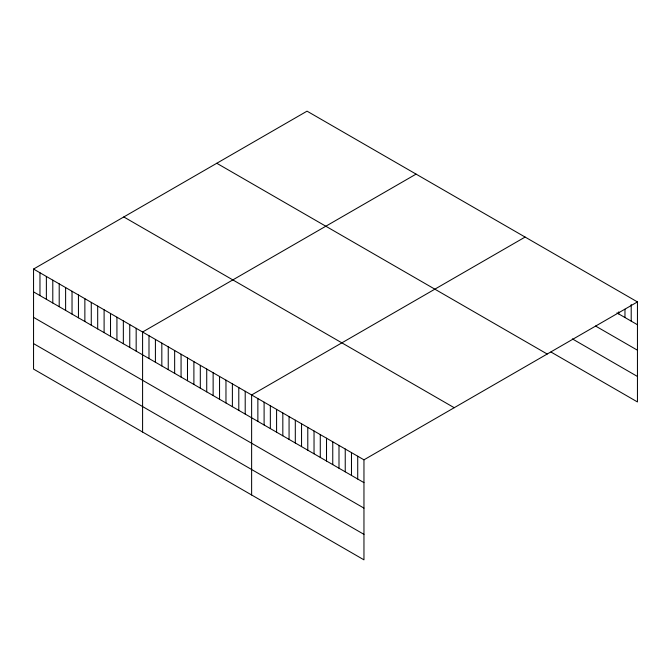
<?xml version="1.0" encoding="UTF-8"?>
<svg xmlns="http://www.w3.org/2000/svg" width="671" height="671" viewBox="0 0 671 671"><rect width="100%" height="100%" fill="white"/><g stroke="black" fill="none" stroke-linecap="round" stroke-linejoin="round"><path stroke-width="1.01" d="M33.55 269.054L363.959 459.82L363.959 559.84L33.55 369.075L33.55 269.054L307.041 111.16L637.45 301.925L637.45 401.946L550.966 352.015M416.07 174.116L142.588 332.011L142.588 432.032M525.108 237.064L251.625 394.959L251.625 494.98M363.959 459.82L637.45 301.925M616.943 312.896L637.45 324.739M595.546 326.022L637.45 350.212M572.363 338.889L637.45 376.465M216.783 163.271L547.201 354.028M123.799 216.951L454.217 407.716M33.55 291.877L363.959 482.634M33.55 317.349L363.959 508.115M33.55 343.602L363.959 534.359M631.21 304.542L631.21 321.132M624.969 309.239L624.969 317.534M618.729 311.856L618.729 313.927M357.718 456.213L357.718 479.035M351.478 452.615L351.478 475.429M345.238 449.008L345.238 471.822M338.998 445.41L338.998 468.224M332.757 441.803L332.757 464.617M326.517 438.197L326.517 461.019M320.277 434.598L320.277 457.412M314.036 430.992L314.036 453.806M307.788 427.393L307.788 450.207M301.547 423.787L301.547 446.601M295.307 420.18L295.307 443.003M289.067 416.582L289.067 439.396M282.827 412.975L282.827 435.789M276.586 409.377L276.586 432.191M270.346 405.77L270.346 428.584M264.106 402.164L264.106 424.986M257.865 398.566L257.865 421.38M245.209 391.26L245.209 414.074M238.792 387.553L238.792 410.367M232.384 383.854L232.384 406.668M225.968 380.147L225.968 402.961M219.551 376.448L219.551 399.262M213.135 372.74L213.135 395.555M206.727 369.042L206.727 391.856M200.31 365.334L200.31 388.148M193.894 361.635L193.894 384.449M187.486 357.928L187.486 380.742M181.069 354.229L181.069 377.043M174.653 350.522L174.653 373.336M168.245 346.823L168.245 369.637M161.828 343.116L161.828 365.938M155.412 339.417L155.412 362.231M148.996 335.71L148.996 358.532M136.171 328.304L136.171 351.126M129.755 324.605L129.755 347.419M123.347 320.897L123.347 343.72M116.93 317.198L116.93 340.012M110.514 313.491L110.514 336.314M104.106 309.792L104.106 332.606M97.689 306.085L97.689 328.907M91.273 302.386L91.273 325.2M84.865 298.679L84.865 321.501M78.448 294.98L78.448 317.794M72.032 291.273L72.032 314.095M65.615 287.574L65.615 310.388M59.207 283.867L59.207 306.689M52.791 280.168L52.791 302.982M46.374 276.46L46.374 299.283M39.966 272.762L39.966 295.575"/></g></svg>
